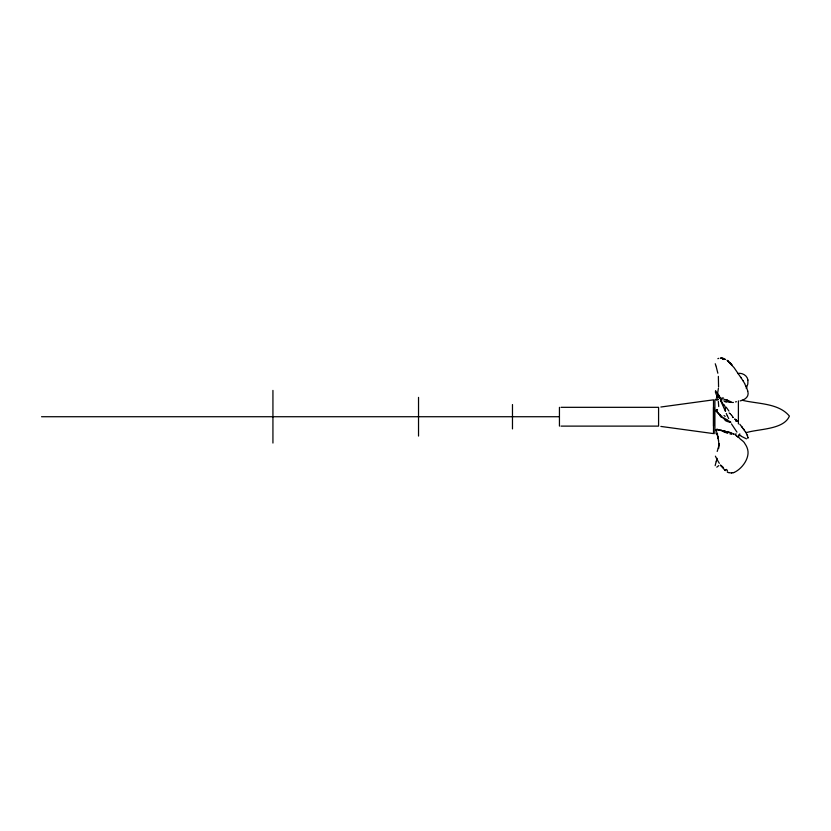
<?xml version="1.0" encoding="UTF-8"?>
<svg xmlns="http://www.w3.org/2000/svg" width="831" height="831" viewBox="0 0 831 831"><rect width="100%" height="100%" fill="white"/><g stroke="black" fill="none" stroke-linecap="round" stroke-linejoin="round"><path stroke-width="1.25" d="M718.908 445.395L718.898 443.785L718.722 448.335M718.898 443.557L718.888 444.377L718.898 443.754M725.588 411.179L725.577 411.127A3.147 3.127 -33.7 0 0 725.515 410.576L725.338 409.932M718.908 444.242L718.794 445.634M718.898 444.356L718.898 443.671M748.056 437.573L746.093 432.712L739.787 424.205M718.566 387.017L718.368 376.391M718.4 388.409L717.568 393.541M715.148 465.651L716.093 461.911M748.035 437.75L747.827 438.373M718.773 445.8L718.233 448.158M716.509 397.82L717.111 395.369M718.732 406.577L718.306 401.321M717.06 458.297L716.862 459.128L715.408 456.157M718.192 448.325L717.184 451.451M716.177 461.631L716.852 459.159L719.314 463.345M746.259 388.43L747.817 384.015L747.942 380.099M746.518 387.88L744.69 383.662M746.602 387.682L747.755 391.017M740.078 400.895C743.35 400.282 749.707 397.571 747.807 391.266M737.866 437.106L739.081 435.112L737.918 436.919L736.65 435.995M739.829 433.886C735.404 438.093 743.496 439.838 744.929 443.712C747.027 446.621 748.357 450.205 748.014 453.83C747.277 461.818 740.338 469.754 734.012 472.486M718.805 465.599L716.789 467.167M717.849 358.68L718.805 358.317M733.846 472.548L733.233 472.714M735.83 421.255L736.868 420.922L735.092 419.24M737.564 373.535C741.958 372.444 747.204 375.373 747.921 379.985M733.056 472.756L731.654 472.953M720.612 399.192L721.35 399.046A5.194 3.999 -89.7 0 1 721.942 399.025L722.139 399.036M734.095 434.187L733.399 434.27M736.453 401.716L735.487 401.903M746.695 432.536C759.108 428.765 783.81 429.689 789.388 416.082C778.533 402.921 757.643 404.084 742.104 400.22M716.551 399.337L718.431 399.264M660.863 407.013L713.507 399.836L713.507 433.605L660.863 426.428M716.405 399.514L716.426 399.514A7.386 1.33 12.2 0 0 716.239 399.566M736.276 434L735.186 434.114M716.831 399.472L718.431 399.462M730.875 422.231L730.74 422.231A3.231 3.106 -9.8 0 1 730.034 422.19L729.473 422.075M731.509 472.964L728.901 472.662M731.228 402.412L731.166 402.412A4.248 2.275 3.5 0 1 730.065 402.339L729.795 402.318M560.998 407.325L658.578 407.325L658.578 426.116L560.998 426.116M41.55 416.726L559.44 416.726M720.612 358.047L722.191 358.151M731.914 434.198L729.961 433.927M723.063 430.666L723.926 430.738M732.381 402.453L732.828 402.474A1.319 0.727 4.8 0 0 733.409 402.433M720.841 358.068L725.037 359.304M717.589 434.062L716.571 433.948M746.467 438.851L741.449 436.368M729.691 402.297L727.748 401.955M718.088 429.866L722.066 430.77M723.822 399.275L725.879 399.721M718.888 429.752L719.469 429.866M724.58 430.842L725.234 430.988M720.041 430.001L721.339 430.313M725.671 399.669L726.304 399.825M723.531 358.41L723.032 358.286A24.733 5.755 -18.2 0 0 722.264 358.119M728.777 472.631L728.392 472.507M723.791 400.874L725.38 401.363M733.752 433.979L733.098 433.668M730.439 421.857L727.302 420.237M727.644 433.325L724.196 431.933M728.278 472.465L727.177 471.966M727.239 400.127L730.439 401.56M732.049 433.19L730.345 432.494M731.498 402.069L730.678 401.664M724.081 431.881L724.05 431.871A3.116 2.576 48.6 0 1 723.759 431.694L722.908 431.175M725.141 359.356L724.912 359.241A18.137 4.664 -14.9 0 0 724.632 359.169M725.058 420.341L725.598 420.683A12.236 12.164 -59.5 0 0 729.473 422.034M726.304 419.593L723.822 417.816M735.362 435.101L736.733 436.046M741.273 436.244L739.632 434.883M720.155 414.981L721.35 415.864A5.194 1.257 41.2 0 1 721.931 416.373M727.032 360.249L733.991 367.551L743.101 380.837M720.924 465.329L722.191 466.471M721.339 466.243L725.141 470.46M725.037 470.367L725.089 470.408A10.034 4.571 -9.2 0 0 725.224 470.595M715.512 390.632L720.29 397.717M734.76 418.99L736.733 421.026M736.868 421.005L735.882 420.019L736.952 421.255M721.246 417.266L721.173 417.193A4.789 4.726 38 0 1 720.789 416.705M729.452 362.378L730.335 363.282L729.94 362.887M722.939 467.23L723.531 467.884M730.189 363.126L731.135 364.134L730.729 363.698M730.937 414.472L731.498 415.105M730.958 363.947L731.924 365.038L730.958 363.947L731.54 364.591M736.962 432.141L731.446 423.862M735.747 419.852L736.359 420.59M731.696 415.344L732.121 415.864A7.427 6.97 55.3 0 1 732.952 417.598M742.519 427.57L741.616 426.407M721.142 465.983L720.695 465.412M728.943 411.065L726.19 407.169M716.779 411.407L719.469 414.378A4.789 2.503 50.9 0 0 720.113 414.804M743.33 428.63L744.264 429.939M720.924 400.428L722.191 402.453A24.733 23.517 -78 0 1 722.928 403.876L723.531 405.144M719.698 415.022L720.228 415.864M720.602 416.476L720.28 415.957M725.328 470.055L725.515 470.346A3.147 1.246 3.8 0 1 725.567 470.523M719.449 396.345L718.586 394.985M716.114 430.146L716.145 430.188A3.075 2.098 -6.1 0 1 715.958 429.897L716.395 429.482A5.703 3.48 7.7 0 1 717.278 429.534A5.402 3.366 7.8 0 1 718.316 429.606M741.429 378.074L740.972 377.347M745.417 431.632L746.093 432.712M720.487 465.1L720.508 465.131A8.539 5.121 -10.8 0 0 720.612 465.443M743.007 380.66L744.618 383.527M717.776 394.393L719.262 397.114M717.911 394.632L717.496 393.884L719.843 398.184L719.023 396.667M718.026 394.839L718.379 395.504L717.662 394.174L719.802 398.08M728.694 418.616L727.302 415.708M718.306 395.4L718.659 396.107M746.03 386.311L745.76 385.75M718.784 396.366L719.376 397.634M727.25 415.604L726.252 413.402M716.114 410.68L716.145 410.743A3.075 2.763 10.3 0 1 716 410.327L716.395 409.683A5.703 5.329 -17.5 0 1 717.278 409.569M747.557 435.537L747.329 435.008M721.1 401.498L720.695 400.573M722.097 403.773L721.433 402.266M722.243 404.105L723.759 407.585M721.173 401.664L721.391 402.152M724.081 408.364L725.141 410.846A10.034 9.806 41.3 0 0 725.286 411.127M715.907 365.754L715.252 363.749M716.104 366.294L717.849 373.212M716.291 394.6L715.314 391.796M717.174 434.696L718.098 438.03M717.143 434.603L716.758 433.512M716.675 395.66L717.392 397.841M724.892 408.509L725.089 409.091M720.487 400.033L720.508 400.106A8.539 7.957 24.6 0 0 720.747 400.552M718.213 438.643C718.649 441.209 717.828 435.08 716.738 432.172M718.005 437.127L718.223 438.716M718.181 438.508L718.129 437.76M718.306 438.82L718.213 438.259M718.493 440.046L718.555 440.451M718.451 440.181L718.815 443.183M738.395 400.885L738.395 423.945M714.909 399.701L714.909 433.74M713.507 407.325L713.507 426.116M559.44 407.325L559.44 426.116M512.478 404.541L512.478 428.91M418.533 397.384L418.533 436.067M272.932 390.404L272.932 443.048M721.973 400.012A4.893 0.789 8 0 1 721.723 399.95M724.684 401.602A18.677 0.873 18.5 0 1 726.554 402.173M728.33 401.29A10.356 3.023 7.9 0 1 726.408 400.843M730.169 432.993A7.427 0.758 16.7 0 1 731.083 433.335M729.483 432.328A11.125 2.223 12.4 0 1 729.95 432.504M724.777 431.424A13.888 3.501 9.9 0 1 728.912 432.546M723.894 430.874A3.989 2.078 3.8 0 1 724.497 430.977M723.063 430.759A4.01 2.784 2.6 0 1 722.046 430.603L721.775 430.427A20.868 7.365 9.8 0 0 721.381 430.261M719.303 430.209A18.843 7.78 9.2 0 1 719.854 430.333M718.233 429.856A17.513 8.237 8.8 0 1 718.805 429.97M716.769 430.863A4.207 2.742 -2.2 0 1 716.467 430.572A7.136 5.017 -13.9 0 1 716.239 430.24M730.002 413.609A11.125 10.813 63.3 0 1 730.314 413.89M729.161 412.955A13.888 13.68 71.7 0 1 729.857 413.454M725.38 419.748A20.11 16.828 41.9 0 1 721.755 416.902M719.677 415.043A4.02 3.895 85.6 0 0 719.293 414.555L716.727 411.729A4.207 3.875 4.3 0 1 716.426 411.314M716.364 411.335A7.136 6.243 20.7 0 1 716.125 410.878M731.488 433.574A7.437 1.413 13 0 1 731.051 433.533M729.171 432.151A11.873 5.173 31.2 0 1 727.281 431.518M722.087 430.697A3.272 3.189 76.4 0 1 722.939 431.123M716.748 429.336A6.523 4.622 8.4 0 1 717.735 429.388M716.26 430.406A7.354 5.246 -20.6 0 0 716.415 430.666A4.529 2.981 -2.4 0 0 716.602 430.853M725.546 469.785A18.137 6.181 15.3 0 1 725.733 470.117M726.543 469.39A40.231 8.03 32.3 0 1 727.489 470.855M722.118 466.471A24.733 8.777 18.9 0 1 722.877 467.219M732.807 417.11A7.437 6.326 24.8 0 1 733.056 417.453M716.831 409.974A6.523 5.755 -12.7 0 1 717.568 409.922M716.8 410.94A7.354 6.212 27.3 0 1 716.613 410.607M716.831 411.387A4.529 4.155 4.6 0 1 716.592 411.013M725.193 416.404A21.668 4.55 37.3 0 1 724.009 415.479M727.156 419.863A9.941 1.309 34 0 1 726.377 419.343M725.193 409.049A18.137 17.555 -80 0 1 725.432 409.828M724.196 404.749A40.231 34.164 82.8 0 1 725.608 408.187M717.755 399.846A6.523 1.06 -6 0 1 716.177 399.991M715.855 399.233A7.354 1.413 14.5 0 1 715.844 399.15M721.775 397.966A21.668 14.615 53.4 0 1 723.51 398.039M726.304 399.68A9.941 7.365 55.7 0 1 727.25 399.971M722.575 359.241A40.231 13.088 -33.6 0 1 724.154 359.501M728.725 361.672L727.634 360.737L728.725 361.672M716.021 399.379A4.394 0.54 5.7 0 0 715.917 399.462"/></g></svg>
